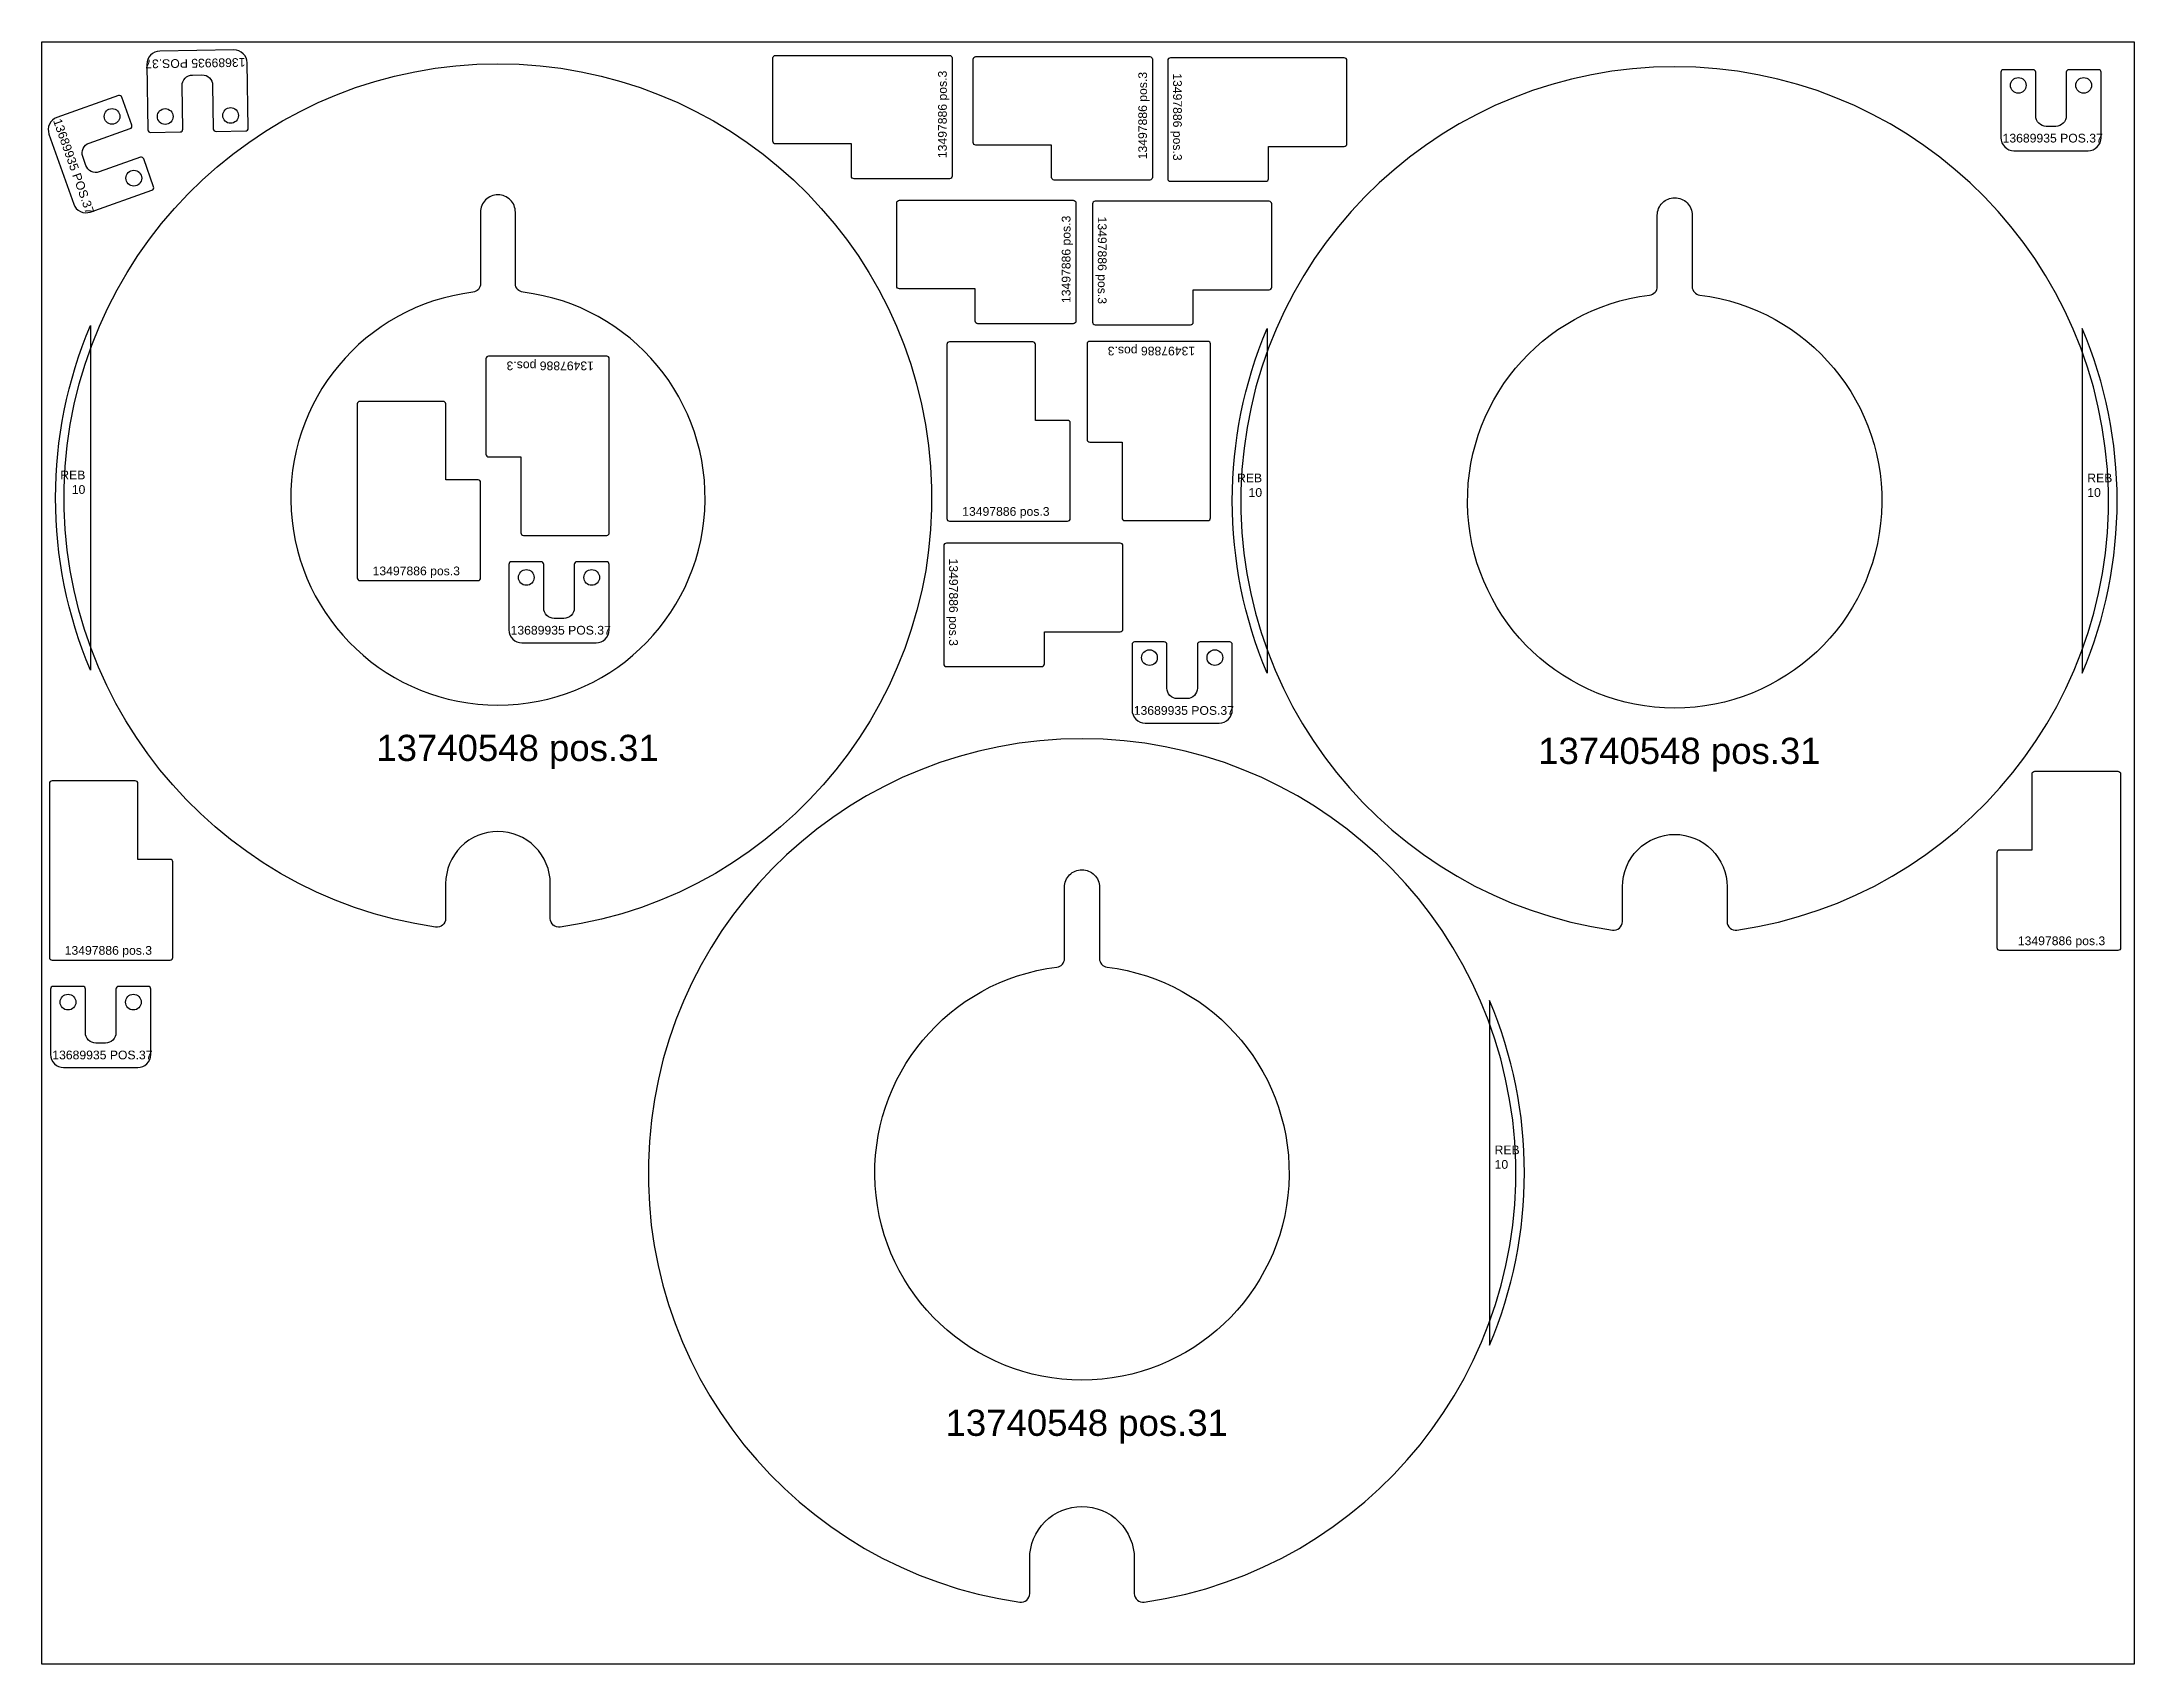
# Model space of a CAD drawing. Header units: millimetres. Extents: x 12351 to 14751, y 46986 to 48846.
import ezdxf

# ---------------------------------------------------------------- set-up
doc = ezdxf.new("R2010")
doc.units = ezdxf.units.MM
for name, color, linetype in [('13497886', 7, 'Continuous'), ('13689935v0', 7, 'Continuous'), ('13740548', 7, 'Continuous'), ('Rebaixo', 6, 'Continuous'), ('Texto', 3, 'Continuous')]:
    doc.layers.add(name, color=color, linetype=linetype)
doc.styles.get("Standard").update_dxf_attribs({"font": 'arial.ttf'})

msp = doc.modelspace()

# ---------------------------------------------------------------- linework, layer by layer
msp.add_lwpolyline([(12351.5, 48846), (14751.5, 48846), (14751.5, 46986), (12351.5, 46986)], close=True)
at = {"layer": '13497886', "color": 51}
for points in [[(13193.1, 48729, -0.414214), (13190.1, 48732), (13190.1, 48827.5, -0.414214), (13193.1, 48830.5), (13392.6, 48830.5, -0.414214), (13395.6, 48827.5), (13395.6, 48692, -0.414214), (13392.6, 48689), (13283.1, 48689, -0.414214), (13280.1, 48692), (13280.1, 48729)], [(13422.8, 48727.6, -0.414214), (13419.8, 48730.6), (13419.8, 48826.1, -0.414214), (13422.8, 48829.1), (13622.3, 48829.1, -0.414214), (13625.3, 48826.1), (13625.3, 48690.6, -0.414214), (13622.3, 48687.6), (13512.8, 48687.6, -0.414214), (13509.8, 48690.6), (13509.8, 48727.6)], [(13845.5, 48726.1, 0.414214), (13848.5, 48729.1), (13848.5, 48824.6, 0.414214), (13845.5, 48827.6), (13646, 48827.6, 0.414214), (13643, 48824.6), (13643, 48689.1, 0.414214), (13646, 48686.1), (13755.5, 48686.1, 0.414214), (13758.5, 48689.1), (13758.5, 48726.1)], [(13335.1, 48562.8, -0.414214), (13332.1, 48565.8), (13332.1, 48661.3, -0.414214), (13335.1, 48664.3), (13534.6, 48664.3, -0.414214), (13537.6, 48661.3), (13537.6, 48525.8, -0.414214), (13534.6, 48522.8), (13425.1, 48522.8, -0.414214), (13422.1, 48525.8), (13422.1, 48562.8)], [(13759.2, 48561.7, 0.414214), (13762.2, 48564.7), (13762.2, 48660.2, 0.414214), (13759.2, 48663.2), (13559.7, 48663.2, 0.414214), (13556.7, 48660.2), (13556.7, 48524.7, 0.414214), (13559.7, 48521.7), (13669.2, 48521.7, 0.414214), (13672.2, 48524.7), (13672.2, 48561.7)], [(12900.9, 48283.1, 0.414214), (12903.9, 48280.1), (12999.4, 48280.1, 0.414214), (13002.4, 48283.1), (13002.4, 48482.6, 0.414214), (12999.4, 48485.6), (12863.9, 48485.6, 0.414214), (12860.9, 48482.6), (12860.9, 48373.1, 0.414214), (12863.9, 48370.1), (12900.9, 48370.1)], [(13491.1, 48499, 0.414214), (13488.1, 48502), (13392.6, 48502, 0.414214), (13389.6, 48499), (13389.6, 48299.5, 0.414214), (13392.6, 48296.5), (13528.1, 48296.5, 0.414214), (13531.1, 48299.5), (13531.1, 48409, 0.414214), (13528.1, 48412), (13491.1, 48412)], [(13590.5, 48300.1, 0.414214), (13593.5, 48297.1), (13689, 48297.1, 0.414214), (13692, 48300.1), (13692, 48499.6, 0.414214), (13689, 48502.6), (13553.5, 48502.6, 0.414214), (13550.5, 48499.6), (13550.5, 48390.1, 0.414214), (13553.5, 48387.1), (13590.5, 48387.1)], [(12814.8, 48430.8, 0.414214), (12811.8, 48433.8), (12716.3, 48433.8, 0.414214), (12713.3, 48430.8), (12713.3, 48231.3, 0.414214), (12716.3, 48228.3), (12851.8, 48228.3, 0.414214), (12854.8, 48231.3), (12854.8, 48340.8, 0.414214), (12851.8, 48343.8), (12814.8, 48343.8)], [(13588.5, 48169.7, 0.414214), (13591.5, 48172.7), (13591.5, 48268.2, 0.414214), (13588.5, 48271.2), (13389, 48271.2, 0.414214), (13386, 48268.2), (13386, 48132.7, 0.414214), (13389, 48129.7), (13498.5, 48129.7, 0.414214), (13501.5, 48132.7), (13501.5, 48169.7)], [(14634.4, 48006.7, -0.414214), (14637.4, 48009.7), (14732.9, 48009.7, -0.414214), (14735.9, 48006.7), (14735.9, 47807.2, -0.414214), (14732.9, 47804.2), (14597.4, 47804.2, -0.414214), (14594.4, 47807.2), (14594.4, 47916.7, -0.414214), (14597.4, 47919.7), (14634.4, 47919.7)], [(12461.7, 47995.7, 0.414214), (12458.7, 47998.7), (12363.2, 47998.7, 0.414214), (12360.2, 47995.7), (12360.2, 47796.2, 0.414214), (12363.2, 47793.2), (12498.7, 47793.2, 0.414214), (12501.7, 47796.2), (12501.7, 47905.7, 0.414214), (12498.7, 47908.7), (12461.7, 47908.7)]]:
    msp.add_lwpolyline(points, format="xyb", close=True, dxfattribs=at)
at = {"layer": '13689935v0', "color": 51}
for points in [[(12476.3, 48742.1), (12510.3, 48742.7, 0.414214), (12513.2, 48745.7), (12512.4, 48795.7, -0.414214), (12524.2, 48807.9), (12535.2, 48808.1, -0.414214), (12547.4, 48796.3), (12548.2, 48746.3, 0.414214), (12551.3, 48743.3), (12585.3, 48743.9, 0.414214), (12588.2, 48746.9), (12587, 48821.9, 0.414214), (12571.8, 48836.7), (12486.8, 48835.3, 0.414214), (12472, 48820.1), (12473.2, 48745.1, 0.414214)], [(14710.6, 48814.1), (14676.6, 48814.1, 0.414214), (14673.6, 48811.1), (14673.6, 48761.1, -0.414214), (14661.6, 48749.1), (14650.6, 48749.1, -0.414214), (14638.6, 48761.1), (14638.6, 48811.1, 0.414214), (14635.6, 48814.1), (14601.6, 48814.1, 0.414214), (14598.6, 48811.1), (14598.6, 48736.1, 0.414214), (14613.6, 48721.1), (14698.6, 48721.1, 0.414214), (14713.6, 48736.1), (14713.6, 48811.1, 0.414214)], [(12479.6, 48679.7), (12468.3, 48711.8, 0.414214), (12464.5, 48713.6), (12417.3, 48696.9, -0.414214), (12402, 48704.3), (12398.4, 48714.6, -0.414214), (12405.7, 48729.9), (12452.8, 48746.6, 0.414214), (12454.7, 48750.4), (12443.4, 48782.5, 0.414214), (12439.5, 48784.3), (12368.8, 48759.3, 0.414214), (12359.7, 48740.2), (12388, 48660, 0.414214), (12407.1, 48650.9), (12477.8, 48675.9, 0.414214)], [(12999.2, 48249.9), (12965.2, 48249.9, 0.414214), (12962.2, 48246.9), (12962.2, 48196.9, -0.414214), (12950.2, 48184.9), (12939.2, 48184.9, -0.414214), (12927.2, 48196.9), (12927.2, 48246.9, 0.414214), (12924.2, 48249.9), (12890.2, 48249.9, 0.414214), (12887.2, 48246.9), (12887.2, 48171.9, 0.414214), (12902.2, 48156.9), (12987.2, 48156.9, 0.414214), (13002.2, 48171.9), (13002.2, 48246.9, 0.414214)], [(13714, 48158), (13680, 48158, 0.414214), (13677, 48155), (13677, 48105, -0.414214), (13665, 48093), (13654, 48093, -0.414214), (13642, 48105), (13642, 48155, 0.414214), (13639, 48158), (13605, 48158, 0.414214), (13602, 48155), (13602, 48080, 0.414214), (13617, 48065), (13702, 48065, 0.414214), (13717, 48080), (13717, 48155, 0.414214)], [(12473.5, 47763), (12439.5, 47763, 0.414214), (12436.5, 47760), (12436.5, 47710, -0.414214), (12424.5, 47698), (12413.5, 47698, -0.414214), (12401.5, 47710), (12401.5, 47760, 0.414214), (12398.5, 47763), (12364.5, 47763, 0.414214), (12361.5, 47760), (12361.5, 47685, 0.414214), (12376.5, 47670), (12461.5, 47670, 0.414214), (12476.5, 47685), (12476.5, 47760, 0.414214)]]:
    msp.add_lwpolyline(points, format="xyb", close=True, dxfattribs=at)
for centre in [(14618.6, 48796.1), (14693.6, 48796.1), (12432, 48760.5), (12493, 48760.4), (12568, 48761.6), (12457, 48689.7), (12907.2, 48231.9), (12982.2, 48231.9), (13622, 48140), (13697, 48140), (12381.5, 47745), (12456.5, 47745)]:
    msp.add_circle(centre, 9, dxfattribs=at)
at = {"layer": '13740548', "color": 1}
for points in [[(12946.1, 47830.9, -0.457074), (12934.7, 47840.8), (12934.7, 47880.7, 0.414214), (12874.7, 47940.7), (12874.7, 47940.7, 0.414214), (12814.7, 47880.7), (12814.7, 47840.8, -0.457074), (12803.2, 47830.9, -13.856403)], [(14153, 47827.5, 0.457074), (14164.5, 47837.4), (14164.5, 47877.3, -0.414214), (14224.5, 47937.3), (14224.5, 47937.3, -0.414214), (14284.5, 47877.3), (14284.5, 47837.4, 0.457074), (14295.9, 47827.5, 13.856403)], [(12903.5, 48558.9, -0.379055), (12894.7, 48568.9), (12894.7, 48650.7, 0.414214), (12874.7, 48670.7), (12874.7, 48670.7, 0.414214), (12854.7, 48650.7), (12854.7, 48568.9, -0.379055), (12845.9, 48558.9, 16.43917)], [(14195.7, 48555.6, 0.379055), (14204.5, 48565.5), (14204.5, 48647.3, -0.414214), (14224.5, 48667.3), (14224.5, 48667.3, -0.414214), (14244.5, 48647.3), (14244.5, 48565.5, 0.379055), (14253.3, 48555.6, -16.43917)], [(13473.2, 47057, 0.457074), (13484.6, 47066.9), (13484.6, 47106.8, -0.414214), (13544.6, 47166.8), (13544.6, 47166.8, -0.414214), (13604.6, 47106.8), (13604.6, 47066.9, 0.457074), (13616.1, 47057, 13.856403)], [(13515.8, 47785.1, 0.379055), (13524.6, 47795), (13524.6, 47876.8, -0.414214), (13544.6, 47896.8), (13544.6, 47896.8, -0.414214), (13564.6, 47876.8), (13564.6, 47795, 0.379055), (13573.4, 47785.1, -16.43917)]]:
    msp.add_lwpolyline(points, format="xyb", close=True, dxfattribs=at)
at = {"layer": 'Rebaixo', "color": 1}
for points in [[(12407.2, 48125.7, -0.202548), (12407.2, 48520.7)], [(13757, 48122.3, -0.202548), (13757, 48517.3)], [(14692, 48122.3, 0.202548), (14692, 48517.3)], [(14012.1, 47351.8, 0.202548), (14012.1, 47746.8)]]:
    msp.add_lwpolyline(points, format="xyb", close=True, dxfattribs=at)

# ---------------------------------------------------------------- texts
at = {"layer": 'Rebaixo', "color": 1, "char_height": 10}
for insert, attachment_point in [((12401.4, 48354.4), 3), ((13751.2, 48351), 3), ((14697.7, 48351), 1), ((14017.9, 47580.6), 1)]:
    msp.add_mtext_dynamic_manual_height_columns('REB\\P10', width=29.884, gutter_width=12.5, heights=[0], dxfattribs=dict(at, insert=insert, attachment_point=attachment_point))
at = {"layer": 'Texto', "color": 51, "char_height": 10}
for s, width, insert, attachment_point, rotation in [('{\\W0.513121; }13689935 POS.37', 116.787, (12587.5, 48817.5), 1, 180.9234), ('13497886 pos.3', 112.288, (13379.5, 48812.9), 3, 90), ('13497886 pos.3', 112.288, (13609.2, 48811.5), 3, 90), ('13497886 pos.3', 112.288, (13659.1, 48810), 1, 270), ('{\\W0.513121; }13689935 POS.37', 116.787, (12372.9, 48761.3), 1, 289.4444), ('13497886 pos.3', 112.288, (13521.4, 48646.7), 3, 90), ('13497886 pos.3', 112.288, (13572.8, 48645.6), 1, 270), ('13497886 pos.3', 112.288, (12984.8, 48469.5), 1, 180), ('13497886 pos.3', 112.288, (13674.4, 48486.5), 1, 180), ('13497886 pos.3', 112.288, (13402.2, 48253.6), 1, 270)]:
    msp.add_mtext_dynamic_manual_height_columns(s, width=width, gutter_width=12.5, heights=[0], dxfattribs=dict(at, insert=insert, attachment_point=attachment_point, rotation=rotation))
for s, width, insert, attachment_point in [('{\\W0.513121; }13689935 POS.37', 116.787, (14598.2, 48740.6), 1), ('13497886 pos.3', 112.288, (13407.2, 48312.6), 1), ('13497886 pos.3', 112.288, (12730.9, 48244.4), 1), ('{\\W0.513121; }13689935 POS.37', 116.787, (12886.8, 48176.4), 1), ('{\\W0.513121; }13689935 POS.37', 116.787, (13601.6, 48084.4), 1), ('13497886 pos.3', 112.288, (12377.7, 47809.3), 1), ('13497886 pos.3', 112.288, (14718.3, 47820.3), 3), ('{\\W0.513121; }13689935 POS.37', 116.787, (12361.1, 47689.4), 1)]:
    msp.add_mtext_dynamic_manual_height_columns(s, width=width, gutter_width=12.5, heights=[0], dxfattribs=dict(at, insert=insert, attachment_point=attachment_point))
at = {"layer": 'Texto', "color": 1, "char_height": 30}
for s, insert, attachment_point in [('13740548 pos.31', (13059.1, 48051.5), 3), ('{\\W2.397268; }13740548 pos.31', (14040, 48048.1), 1), ('{\\W2.397268; }13740548 pos.31', (13360.2, 47277.7), 1)]:
    msp.add_mtext_dynamic_manual_height_columns(s, width=367.512, gutter_width=12.5, heights=[0], dxfattribs=dict(at, insert=insert, attachment_point=attachment_point))

doc.saveas('drawing.dxf')
